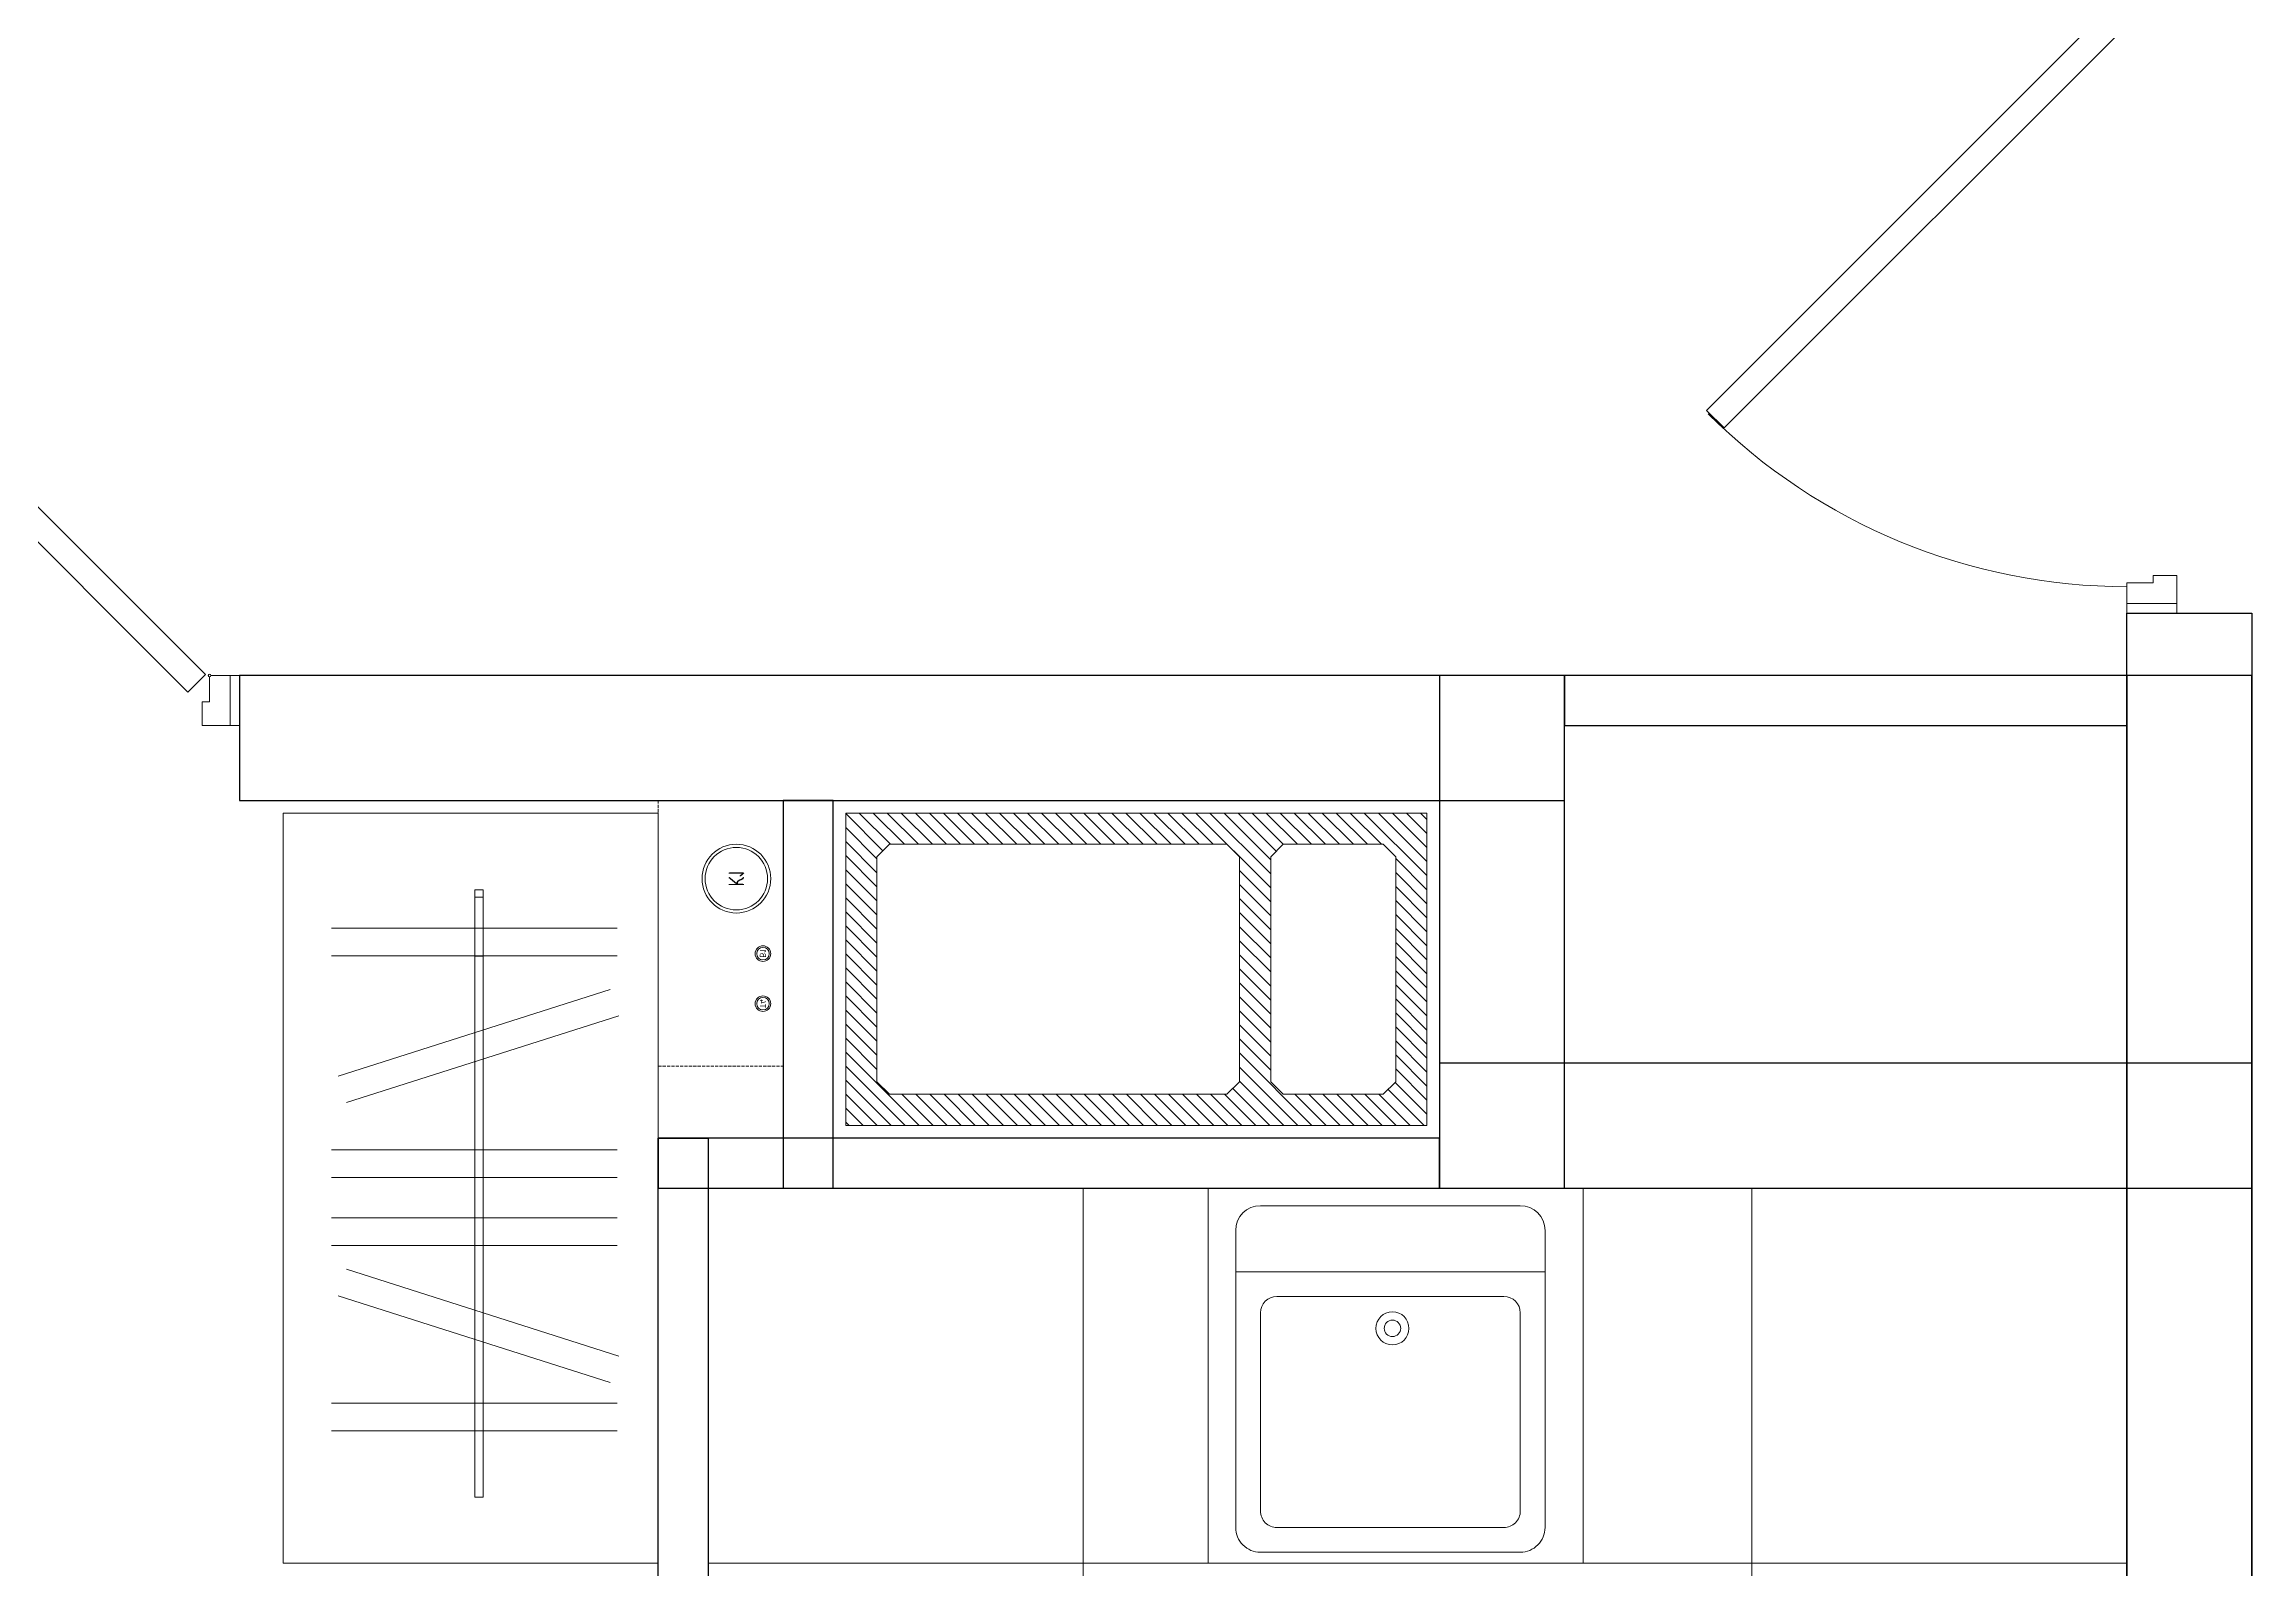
# Model space of a CAD drawing. Header units: millimetres. Extents: x 0 to 145404, y 0 to 194550.
# Drawn here: x 103743 to 107275, y 24576 to 27017 of the extents above; entities that cross this region are included whole.
import ezdxf
from ezdxf.enums import TextEntityAlignment as Align

# ---------------------------------------------------------------- set-up
doc = ezdxf.new("R2010")
doc.units = ezdxf.units.MM
doc.linetypes.add('200_ШТРИХ', pattern=[320, 200, -120])
doc.linetypes.add('DASHED', pattern=[7, 5, -2, 0])
for name, color, linetype, lineweight in [('АР - Вентблок', 36, 'Continuous', 9), ('АР - ВК', 126, 'Continuous', 13), ('АР - Двери', 126, 'Continuous', 9), ('АР - Монолит', 56, 'Continuous', 30), ('АР - Оборуд', 252, 'Continuous', 0), ('АР - Перегородки 80', 32, 'Continuous', 30)]:
    doc.layers.add(name, color=color, linetype=linetype, lineweight=lineweight)
doc.layers.add('АР - мебель', color=7, linetype='Continuous', lineweight=9, true_color=0x787878)
doc.styles.add('ГОСТ 2.304', font='CS_Gost2304.shx')

# ---------------------------------------------------------------- blocks, each defined once
blk = doc.blocks.new('*U71')
at = {"ltscale": 100}
for p, q in [((15, 37.5), (15, -42.5)), ((46, 37.5), (15, 37.5)), ((48, -4.5), (48, 35.5)), ((1002, -4.5), (1002, 37.5)), ((1002, 37.5), (1035, 37.5)), ((1035, 37.5), (1035, -42.5)), ((60, -4.5), (48, -4.5)), ((60, -42.5), (60, -4.5)), ((990, -42.5), (990, -4.5)), ((990, -4.5), (1002, -4.5)), ((15, -42.5), (60, -42.5)), ((1035, -42.5), (990, -42.5))]:
    blk.add_line(p, q, dxfattribs=at)
for points in [[(54.4, 38.9), (82.7, 10.6), (754, 682), (725.8, 710.3)], [(15, -42.5), (0, -42.5), (0, 37.5), (15, 37.5)], [(1035, -42.5), (1050, -42.5), (1050, 37.5), (1035, 37.5)]]:
    blk.add_lwpolyline(points, close=True, dxfattribs=at)
blk.add_circle((48, 37.5), 2, dxfattribs=at)
blk.add_arc((57.9, 37.5), 950, 0, 44.865, dxfattribs=at)
blk = doc.blocks.new('Квартира 1С 3500 тип 1')
at = {"layer": 'АР - Монолит'}
blk.add_lwpolyline([(0, -1900), (200, -1900), (200, -8150), (0, -8150)], close=True, dxfattribs=at)
at = {"layer": 'АР - Двери', "xscale": -1, "rotation": 90}
blk.add_blockref('*U71', (37.5, -850), dxfattribs=at)
blk = doc.blocks.new('*U79')
at = {"ltscale": 100}
for p, q in [((-1035, -37.5), (-1035, 42.5)), ((-1035, 42.5), (-990, 42.5)), ((-990, 42.5), (-990, 4.5)), ((-15, 42.5), (-60, 42.5)), ((-60, 42.5), (-60, 4.5)), ((-15, -37.5), (-15, 42.5)), ((-990, 4.5), (-1002, 4.5)), ((-1002, 4.5), (-1002, -37.5)), ((-60, 4.5), (-48, 4.5)), ((-48, 4.5), (-48, -35.5)), ((-1002, -37.5), (-1035, -37.5)), ((-46, -37.5), (-15, -37.5))]:
    blk.add_line(p, q, dxfattribs=at)
for points in [[(-1035, 42.5), (-1050, 42.5), (-1050, -37.5), (-1035, -37.5)], [(-15, 42.5), (0, 42.5), (0, -37.5), (-15, -37.5)], [(-54.4, -38.9), (-82.7, -10.6), (-754, -682), (-725.8, -710.3)]]:
    blk.add_lwpolyline(points, close=True, dxfattribs=at)
blk.add_circle((-48, -37.5), 2, dxfattribs=at)
blk.add_arc((-57.9, -37.5), 950, 180, 224.865, dxfattribs=at)
blk = doc.blocks.new('Стояк ВК')
at = {"layer": 'АР - ВК', "color": 46, "linetype": 'DASHED'}
blk.add_lwpolyline([(0, 200), (425, 200), (425, 0), (0, 0)], close=True, dxfattribs=at)
at = {"layer": 'АР - ВК', "color": 1, "ltscale": 100}
for radius in [12.5, 10]:
    blk.add_circle((100, 167.5), radius, dxfattribs=at)
at = {"layer": 'АР - ВК', "color": 5, "ltscale": 100}
for radius in [12.5, 10]:
    blk.add_circle((180, 167.5), radius, dxfattribs=at)
at = {"layer": 'АР - ВК', "color": 46, "ltscale": 100}
for radius in [55, 50]:
    blk.add_circle((300, 125), radius, dxfattribs=at)
at = {"layer": 'АР - ВК', "color": 1, "ltscale": 100, "style": 'ГОСТ 2.304'}
blk.add_text('Т4', height=10, dxfattribs=at).set_placement((100, 167.5), align=Align.MIDDLE_CENTER)
at = {"layer": 'АР - ВК', "color": 5, "ltscale": 100, "style": 'ГОСТ 2.304'}
blk.add_text('В1', height=10, dxfattribs=at).set_placement((180, 167.5), align=Align.MIDDLE_CENTER)
at = {"layer": 'АР - ВК', "color": 46, "ltscale": 100, "style": 'ГОСТ 2.304'}
blk.add_text('К1', height=25, dxfattribs=at).set_placement((300, 125), align=Align.MIDDLE_CENTER)
blk = doc.blocks.new('k_22')
at = {"ltscale": 600}
for p, q in [((0, 600), (0, 0)), ((600, 600), (0, 600)), ((600, 0), (600, 600)), ((500, 550), (100, 550)), ((50, 500), (50, 100)), ((550, 100), (550, 500)), ((100, 50), (500, 50)), ((0, 0), (600, 0))]:
    blk.add_line(p, q, dxfattribs=at)
for centre in [(175, 425), (425, 425), (175, 175), (425, 175)]:
    blk.add_circle(centre, 75, dxfattribs=at)
for centre, radius, start, end in [((100, 500), 50, 90, 180), ((500, 500), 50, 0, 90), ((167.7, 432.3), 93, 85.4974, 184.5026), ((175, 425), 73.8, 0, 180), ((425, 425), 73.8, 0, 180), ((432.3, 432.3), 93, 355.4974, 94.5026), ((175, 425), 41.3, 0, 180), ((425, 425), 41.3, 0, 180), ((175, 425), 73.8, 180, 0), ((175, 425), 41.3, 180, 0), ((182.3, 417.7), 93, 265.4974, 4.5026), ((417.7, 417.7), 93, 175.4974, 274.5026), ((425, 425), 73.8, 180, 0), ((425, 425), 41.3, 180, 0), ((175, 175), 73.8, 0, 180), ((182.3, 182.3), 93, 355.4974, 94.5026), ((417.7, 182.3), 93, 85.4974, 184.5026), ((425, 175), 73.8, 0, 180), ((175, 175), 41.3, 0, 180), ((425, 175), 41.3, 0, 180), ((167.7, 167.7), 93, 175.4974, 274.5026), ((175, 175), 73.8, 180, 0), ((175, 175), 41.3, 180, 0), ((425, 175), 73.8, 180, 0), ((425, 175), 41.3, 180, 0), ((432.3, 167.7), 93, 265.4974, 4.5026), ((100, 100), 50, 180, 270), ((500, 100), 50, 270, 0)]:
    blk.add_arc(centre, radius, start, end, dxfattribs=at)
blk = doc.blocks.new('М15 600х600')
for p, q in [((-600, 600), (-600, 0)), ((-600, 600), (0, 600)), ((-516.4, 571.8), (-100.6, 571.8)), ((0, 600), (0, 0)), ((-556, 57), (-556, 532.2)), ((-61, 532.2), (-61, 57)), ((-556, 466.2), (-61, 466.2)), ((-490, 426.6), (-127, 426.6)), ((-516.4, 83.4), (-516.4, 400.2)), ((-100.6, 83.4), (-100.6, 400.2)), ((-61, 400.2), (-61, 83.4)), ((-127, 57), (-490, 57)), ((-600, 0), (0, 0)), ((-100.6, 17.4), (-516.4, 17.4))]:
    blk.add_line(p, q)
for centre, major_axis, start_param, end_param in [((-516.4, 532.2), (-28, 28), -0.785398, 0.785398), ((-100.6, 532.2), (28, 28), 5.497787, 7.068583), ((-490, 400.2), (-18.7, 18.7), -0.785398, 0.785398), ((-127, 400.2), (18.7, 18.7), 5.497787, 7.068583), ((-305.2, 375.6), (18.7, 18.7), 5.497787, 11.780972), ((-305.2, 375.6), (9.33, 9.33), 5.497787, 11.780972), ((-490, 83.4), (18.7, 18.7), 2.356194, 3.926991), ((-127, 83.4), (-18.7, 18.7), 2.356194, 3.926991), ((-516.4, 57), (28, 28), 2.356194, 3.926991), ((-100.6, 57), (-28, 28), 2.356194, 3.926991)]:
    blk.add_ellipse(centre, major_axis=major_axis, ratio=1, start_param=start_param, end_param=end_param)
blk = doc.blocks.new('Ш03 600х1200')
for p, q in [((0, 600), (-1200, 600)), ((-1200, 0), (-1200, 600)), ((0, 0), (0, 600)), ((-988.5, 66), (-988.5, 522.9)), ((-944.2, 66), (-944.2, 522.9)), ((-911.1, 76.8), (-772.2, 512)), ((-868.9, 63.3), (-730, 498.6)), ((-692.1, 66), (-692.1, 522.9)), ((-647.8, 66), (-647.8, 522.9)), ((-583, 66), (-583, 522.9)), ((-538.7, 66), (-538.7, 522.9)), ((-324.4, 63.3), (-463.3, 498.6)), ((-282.2, 76.8), (-421.1, 512)), ((-228.6, 66), (-228.6, 522.9)), ((-184.3, 66), (-184.3, 522.9)), ((-123, 293.3), (-1094.4, 293.3)), ((-1094.4, 293.3), (-1094.4, 280.4)), ((-134.5, 293.3), (-228.9, 293.3)), ((-228.9, 293.3), (-228.9, 280.4)), ((-134.5, 280.4), (-134.5, 293.3)), ((-123, 280.4), (-123, 293.3)), ((-1094.4, 280.4), (-123, 280.4)), ((-228.9, 280.4), (-134.5, 280.4)), ((0, 0), (-1200, 0))]:
    blk.add_line(p, q)
blk = doc.blocks.new('Вентблок 930 х 500')
at = {"layer": 'АР - Вентблок', "lineweight": 5}
h = blk.add_hatch(dxfattribs=at)
h.set_pattern_fill('ANSI31', color=256, scale=5)
h.set_pattern_definition([(45, (-3927587.913, -709139.574), (-11.22532015, 11.22532015), [])])
h.paths.add_polyline_path([(-20, 950), (-520, 950), (-520, 20), (-20, 20)])
h.paths.add_polyline_path([(-450, 700), (-470, 720), (-470, 880), (-450, 900), (-90, 900), (-70, 880), (-70, 720), (-90, 700)], flags=16)
h.paths.add_polyline_path([(-90, 650), (-70, 630), (-70, 90), (-90, 70), (-450, 70), (-470, 90), (-470, 630), (-450, 650)], flags=16)
at = {"layer": 'АР - Вентблок', "linetype": '200_ШТРИХ', "lineweight": 5, "ltscale": 0.1}
blk.add_lwpolyline([(-540, 0), (-540, 970), (0, 970), (0, 0)], close=True, dxfattribs=at)
at = {"layer": 'АР - Вентблок', "linetype": 'ByBlock'}
for points in [[(-520, 20), (-520, 950), (-20, 950), (-20, 20)], [(-470, 720), (-470, 880), (-450, 900), (-90, 900), (-70, 880), (-70, 720), (-90, 700), (-450, 700)], [(-470, 90), (-470, 630), (-450, 650), (-90, 650), (-70, 630), (-70, 90), (-90, 70), (-450, 70)]]:
    blk.add_lwpolyline(points, close=True, dxfattribs=at)
blk = doc.blocks.new('Квартира 1К 6300 тип 27-4')
at = {"layer": 'АР - Монолит'}
for points in [[(5400, 0), (3280, 0), (3280, -200), (5400, -200)], [(5400, 0), (5200, 0), (5200, -820), (5400, -820)], [(6500, 0), (6300, 0), (6300, -6150), (6500, -6150)], [(6500, -620), (5200, -620), (5200, -820), (6500, -820)]]:
    blk.add_lwpolyline(points, close=True, dxfattribs=at)
at = {"layer": 'АР - Оборуд'}
for points in [[(4630, -820), (4030, -820), (4030, -1420), (4630, -1420)], [(4830, -820), (4630, -820), (4630, -1420), (4830, -1420)], [(5700, -820), (5430, -820), (5430, -1420), (5700, -1420)], [(6300, -820), (5700, -820), (5700, -1420), (6300, -1420)], [(4630, -1420), (4030, -1420), (4030, -2020), (4630, -2020)]]:
    blk.add_lwpolyline(points, close=True, dxfattribs=at)
at = {"layer": 'АР - Перегородки 80'}
for points in [[(6300, -80), (6300, 0), (5400, 0), (5400, -80)], [(4230, -820), (4230, -200), (4150, -200), (4150, -820)], [(4030, -740), (4030, -2020), (3950, -2020), (3950, -740)], [(5200, -820), (5200, -740), (3950, -740), (3950, -820)]]:
    blk.add_lwpolyline(points, close=True, dxfattribs=at)
at = {"rotation": 270}
blk.add_blockref('Вентблок 930 х 500', (4230, -740), dxfattribs=at)
at = {"layer": 'АР - ВК', "xscale": -1, "rotation": 270}
blk.add_blockref('Стояк ВК', (3950, -625), dxfattribs=at)
at = {"layer": 'АР - Двери', "xscale": -1, "rotation": 180}
blk.add_blockref('*U79', (3280, -37.5), dxfattribs=at)
at = {"layer": 'АР - мебель', "rotation": 90.00000000000001}
blk.add_blockref('Ш03 600х1200', (3950, -220), dxfattribs=at)
at = {"layer": 'АР - Оборуд'}
blk.add_blockref('М15 600х600', (5430, -1420), dxfattribs=at)
at = {"layer": 'АР - Оборуд', "rotation": 180}
blk.add_blockref('k_22', (6300, -1420), dxfattribs=at)
blk = doc.blocks.new('H_Section_1')
at = {"rotation": 56.96711930257281}
for name, p in [('Квартира 1С 3500 тип 1', (3616.8, -7003.7)), ('Квартира 1К 6300 тип 27-4', (1859.2, -13375.6))]:
    blk.add_blockref(name, p, dxfattribs=at)

msp = doc.modelspace()

# ---------------------------------------------------------------- block references
at = {"rotation": 303.0328806974269}
msp.add_blockref('H_Section_1', (110975.5, 34857.2, 0), dxfattribs=at)

doc.saveas('drawing.dxf')
